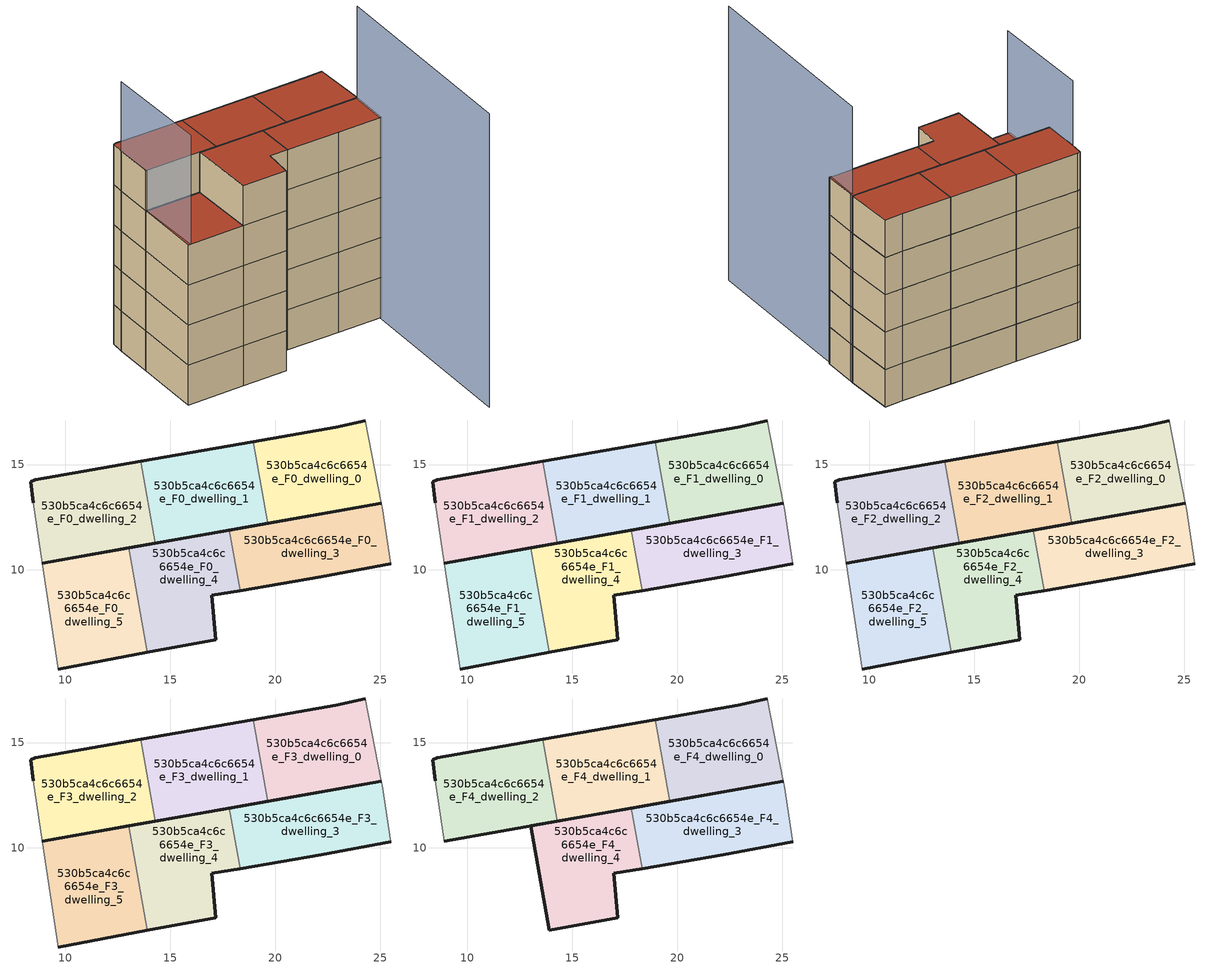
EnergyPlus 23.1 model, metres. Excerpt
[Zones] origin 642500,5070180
530b5ca4c6c6654e_F0_dwelling_0
 floor ground (EU_floor_Construction): 25.04,13.17 24.28,17.07 22.88,16.78 18.95,16.09 19.64,12.21 z0
 wall outside (EU_wall_Construction): 18.95,16.09 22.88,16.78 24.28,17.07 / 25.04,13.17 19.64,12.21 z0:3
 wall to 530b5ca4c6c6654e_F0_dwelling_1 (EU_wall_Construction): 19.64,12.21 18.95,16.09 z0:3
 wall adiabatic (EU_wall_Construction): 24.28,17.07 25.04,13.17 z0:3
530b5ca4c6c6654e_F0_dwelling_1
 floor ground (EU_floor_Construction): 19.64,12.21 18.95,16.09 13.59,15.16 14.29,11.26 z0
 wall outside (EU_wall_Construction): 19.64,12.21 14.29,11.26 / 13.59,15.16 18.95,16.09 z0:3
 wall to 530b5ca4c6c6654e_F0_dwelling_2 (EU_wall_Construction): 14.29,11.26 13.59,15.16 z0:3
530b5ca4c6c6654e_F0_dwelling_2
 floor ground (EU_floor_Construction): 14.29,11.26 13.59,15.16 8.57,14.28 8.37,14.18 8.47,13.18 8.9,10.3 z0
 wall outside (EU_wall_Construction): 14.29,11.26 8.9,10.3 / 8.47,13.18 8.37,14.18 8.57,14.28 13.59,15.16 z0:3
 wall adiabatic (EU_wall_Construction): 8.9,10.3 8.47,13.18 z0:3
530b5ca4c6c6654e_F0_dwelling_3
 floor ground (EU_floor_Construction): 25.48,10.27 25.08,12.97 25.04,13.17 17.81,11.88 18.32,9 22.18,9.67 z0
 wall outside (EU_wall_Construction): 17.81,11.88 25.04,13.17 / 25.48,10.27 22.18,9.67 18.32,9 z0:3
 wall to 530b5ca4c6c6654e_F0_dwelling_4 (EU_wall_Construction): 18.32,9 17.81,11.88 z0:3
 wall adiabatic (EU_wall_Construction): 25.04,13.17 25.08,12.97 25.48,10.27 z0:3
530b5ca4c6c6654e_F0_dwelling_4
 floor ground (EU_floor_Construction): 17.17,6.67 16.97,8.77 18.32,9 17.81,11.88 13.01,11.03 13.89,6.06 z0
 wall outside (EU_wall_Construction): 13.01,11.03 17.81,11.88 / 18.32,9 16.97,8.77 17.17,6.67 13.89,6.06 z0:3
 wall to 530b5ca4c6c6654e_F0_dwelling_5 (EU_wall_Construction): 13.89,6.06 13.01,11.03 z0:3
530b5ca4c6c6654e_F0_dwelling_5
 floor ground (EU_floor_Construction): 13.89,6.06 13.01,11.03 8.9,10.3 9.66,5.27 z0
 wall outside (EU_wall_Construction): 13.89,6.06 9.66,5.27 / 8.9,10.3 13.01,11.03 z0:3
 wall adiabatic (EU_wall_Construction): 9.66,5.27 8.9,10.3 z0:3
530b5ca4c6c6654e_F1_dwelling_0
 floor to 530b5ca4c6c6654e_F0_dwelling_0 (EU_floor_Construction): 25.04,13.17 24.28,17.07 22.88,16.78 18.95,16.09 19.64,12.21 z3
 wall outside (EU_wall_Construction): 18.95,16.09 22.88,16.78 24.28,17.07 / 25.04,13.17 19.64,12.21 z3:6
 wall to 530b5ca4c6c6654e_F1_dwelling_1 (EU_wall_Construction): 19.64,12.21 18.95,16.09 z3:6
 wall adiabatic (EU_wall_Construction): 24.28,17.07 25.04,13.17 z3:6
530b5ca4c6c6654e_F1_dwelling_1
 floor to 530b5ca4c6c6654e_F0_dwelling_1 (EU_floor_Construction): 19.64,12.21 18.95,16.09 13.59,15.16 14.29,11.26 z3
 wall outside (EU_wall_Construction): 19.64,12.21 14.29,11.26 / 13.59,15.16 18.95,16.09 z3:6
 wall to 530b5ca4c6c6654e_F1_dwelling_2 (EU_wall_Construction): 14.29,11.26 13.59,15.16 z3:6
530b5ca4c6c6654e_F1_dwelling_2
 floor to 530b5ca4c6c6654e_F0_dwelling_2 (EU_floor_Construction): 14.29,11.26 13.59,15.16 8.57,14.28 8.37,14.18 8.47,13.18 8.9,10.3 z3
 wall outside (EU_wall_Construction): 14.29,11.26 8.9,10.3 / 8.47,13.18 8.37,14.18 8.57,14.28 13.59,15.16 z3:6
 wall adiabatic (EU_wall_Construction): 8.9,10.3 8.47,13.18 z3:6
530b5ca4c6c6654e_F1_dwelling_3
 floor to 530b5ca4c6c6654e_F0_dwelling_3 (EU_floor_Construction): 25.48,10.27 25.08,12.97 25.04,13.17 17.81,11.88 18.32,9 22.18,9.67 z3
 wall outside (EU_wall_Construction): 17.81,11.88 25.04,13.17 / 25.48,10.27 22.18,9.67 18.32,9 z3:6
 wall to 530b5ca4c6c6654e_F1_dwelling_4 (EU_wall_Construction): 18.32,9 17.81,11.88 z3:6
 wall adiabatic (EU_wall_Construction): 25.04,13.17 25.08,12.97 25.48,10.27 z3:6
530b5ca4c6c6654e_F1_dwelling_4
 floor to 530b5ca4c6c6654e_F0_dwelling_4 (EU_floor_Construction): 17.17,6.67 16.97,8.77 18.32,9 17.81,11.88 13.01,11.03 13.89,6.06 z3
 wall outside (EU_wall_Construction): 13.01,11.03 17.81,11.88 / 18.32,9 16.97,8.77 17.17,6.67 13.89,6.06 z3:6
 wall to 530b5ca4c6c6654e_F1_dwelling_5 (EU_wall_Construction): 13.89,6.06 13.01,11.03 z3:6
530b5ca4c6c6654e_F1_dwelling_5
 floor to 530b5ca4c6c6654e_F0_dwelling_5 (EU_floor_Construction): 13.89,6.06 13.01,11.03 8.9,10.3 9.66,5.27 z3
 wall outside (EU_wall_Construction): 13.89,6.06 9.66,5.27 / 8.9,10.3 13.01,11.03 z3:6
 wall adiabatic (EU_wall_Construction): 9.66,5.27 8.9,10.3 z3:6
530b5ca4c6c6654e_F2_dwelling_0
 floor to 530b5ca4c6c6654e_F1_dwelling_0 (EU_floor_Construction): 25.04,13.17 24.28,17.07 22.88,16.78 18.95,16.09 19.64,12.21 z6
 wall outside (EU_wall_Construction): 18.95,16.09 22.88,16.78 24.28,17.07 / 25.04,13.17 19.64,12.21 z6:9
 wall to 530b5ca4c6c6654e_F2_dwelling_1 (EU_wall_Construction): 19.64,12.21 18.95,16.09 z6:9
 wall adiabatic (EU_wall_Construction): 24.28,17.07 25.04,13.17 z6:9
530b5ca4c6c6654e_F2_dwelling_1
 floor to 530b5ca4c6c6654e_F1_dwelling_1 (EU_floor_Construction): 19.64,12.21 18.95,16.09 13.59,15.16 14.29,11.26 z6
 wall outside (EU_wall_Construction): 19.64,12.21 14.29,11.26 / 13.59,15.16 18.95,16.09 z6:9
 wall to 530b5ca4c6c6654e_F2_dwelling_2 (EU_wall_Construction): 14.29,11.26 13.59,15.16 z6:9
530b5ca4c6c6654e_F2_dwelling_2
 floor to 530b5ca4c6c6654e_F1_dwelling_2 (EU_floor_Construction): 14.29,11.26 13.59,15.16 8.57,14.28 8.37,14.18 8.47,13.18 8.9,10.3 z6
 wall outside (EU_wall_Construction): 14.29,11.26 8.9,10.3 / 8.47,13.18 8.37,14.18 8.57,14.28 13.59,15.16 z6:9
 wall adiabatic (EU_wall_Construction): 8.9,10.3 8.47,13.18 z6:9
530b5ca4c6c6654e_F2_dwelling_3
 floor to 530b5ca4c6c6654e_F1_dwelling_3 (EU_floor_Construction): 25.48,10.27 25.08,12.97 25.04,13.17 17.81,11.88 18.32,9 22.18,9.67 z6
 wall outside (EU_wall_Construction): 17.81,11.88 25.04,13.17 / 25.48,10.27 22.18,9.67 18.32,9 z6:9
 wall to 530b5ca4c6c6654e_F2_dwelling_4 (EU_wall_Construction): 18.32,9 17.81,11.88 z6:9
 wall adiabatic (EU_wall_Construction): 25.04,13.17 25.08,12.97 25.48,10.27 z6:9
530b5ca4c6c6654e_F2_dwelling_4
 floor to 530b5ca4c6c6654e_F1_dwelling_4 (EU_floor_Construction): 17.17,6.67 16.97,8.77 18.32,9 17.81,11.88 13.01,11.03 13.89,6.06 z6
 wall outside (EU_wall_Construction): 13.01,11.03 17.81,11.88 / 18.32,9 16.97,8.77 17.17,6.67 13.89,6.06 z6:9
 wall to 530b5ca4c6c6654e_F2_dwelling_5 (EU_wall_Construction): 13.89,6.06 13.01,11.03 z6:9
530b5ca4c6c6654e_F2_dwelling_5
 floor to 530b5ca4c6c6654e_F1_dwelling_5 (EU_floor_Construction): 13.89,6.06 13.01,11.03 8.9,10.3 9.66,5.27 z6
 wall outside (EU_wall_Construction): 13.89,6.06 9.66,5.27 / 8.9,10.3 13.01,11.03 z6:9
 wall adiabatic (EU_wall_Construction): 9.66,5.27 8.9,10.3 z6:9
530b5ca4c6c6654e_F3_dwelling_0
 floor to 530b5ca4c6c6654e_F2_dwelling_0 (EU_floor_Construction): 25.04,13.17 24.28,17.07 22.88,16.78 18.95,16.09 19.64,12.21 z9
 wall outside (EU_wall_Construction): 18.95,16.09 22.88,16.78 24.28,17.07 / 25.04,13.17 19.64,12.21 z9:12
 wall to 530b5ca4c6c6654e_F3_dwelling_1 (EU_wall_Construction): 19.64,12.21 18.95,16.09 z9:12
 wall adiabatic (EU_wall_Construction): 24.28,17.07 25.04,13.17 z9:12
530b5ca4c6c6654e_F3_dwelling_1
 floor to 530b5ca4c6c6654e_F2_dwelling_1 (EU_floor_Construction): 19.64,12.21 18.95,16.09 13.59,15.16 14.29,11.26 z9
 wall outside (EU_wall_Construction): 19.64,12.21 14.29,11.26 / 13.59,15.16 18.95,16.09 z9:12
 wall to 530b5ca4c6c6654e_F3_dwelling_2 (EU_wall_Construction): 14.29,11.26 13.59,15.16 z9:12
530b5ca4c6c6654e_F3_dwelling_2
 floor to 530b5ca4c6c6654e_F2_dwelling_2 (EU_floor_Construction): 14.29,11.26 13.59,15.16 8.57,14.28 8.37,14.18 8.47,13.18 8.9,10.3 z9
 wall outside (EU_wall_Construction): 14.29,11.26 8.9,10.3 / 8.47,13.18 8.37,14.18 8.57,14.28 13.59,15.16 z9:12
 wall adiabatic (EU_wall_Construction): 8.9,10.3 8.47,13.18 z9:12
530b5ca4c6c6654e_F3_dwelling_3
 floor to 530b5ca4c6c6654e_F2_dwelling_3 (EU_floor_Construction): 25.48,10.27 25.08,12.97 25.04,13.17 17.81,11.88 18.32,9 22.18,9.67 z9
 wall outside (EU_wall_Construction): 17.81,11.88 25.04,13.17 / 25.48,10.27 22.18,9.67 18.32,9 z9:12
 wall to 530b5ca4c6c6654e_F3_dwelling_4 (EU_wall_Construction): 18.32,9 17.81,11.88 z9:12
 wall adiabatic (EU_wall_Construction): 25.04,13.17 25.08,12.97 25.48,10.27 z9:12
530b5ca4c6c6654e_F3_dwelling_4
 floor to 530b5ca4c6c6654e_F2_dwelling_4 (EU_floor_Construction): 17.17,6.67 16.97,8.77 18.32,9 17.81,11.88 13.01,11.03 13.89,6.06 z9
 wall outside (EU_wall_Construction): 13.01,11.03 17.81,11.88 / 18.32,9 16.97,8.77 17.17,6.67 13.89,6.06 z9:12
 wall to 530b5ca4c6c6654e_F3_dwelling_5 (EU_wall_Construction): 13.89,6.06 13.01,11.03 z9:12
530b5ca4c6c6654e_F3_dwelling_5
 floor to 530b5ca4c6c6654e_F2_dwelling_5 (EU_floor_Construction): 13.89,6.06 13.01,11.03 8.9,10.3 9.66,5.27 z9
 wall outside (EU_wall_Construction): 13.89,6.06 9.66,5.27 / 8.9,10.3 13.01,11.03 z9:12
 wall adiabatic (EU_wall_Construction): 9.66,5.27 8.9,10.3 z9:12
 roof outside (EU_roof_Construction): 13.01,11.03 13.89,6.06 9.66,5.27 8.9,10.3 z12
530b5ca4c6c6654e_F4_dwelling_0
 floor to 530b5ca4c6c6654e_F3_dwelling_0 (EU_floor_Construction): 25.04,13.17 24.28,17.07 22.88,16.78 18.95,16.09 19.64,12.21 z12
 wall outside (EU_wall_Construction): 18.95,16.09 22.88,16.78 24.28,17.07 / 25.04,13.17 19.64,12.21 z12:15
 wall to 530b5ca4c6c6654e_F4_dwelling_1 (EU_wall_Construction): 19.64,12.21 18.95,16.09 z12:15
 wall adiabatic (EU_wall_Construction): 24.28,17.07 25.04,13.17 z12:15
 roof outside (EU_roof_Construction): 24.28,17.07 25.04,13.17 19.64,12.21 18.95,16.09 22.88,16.78 z15
530b5ca4c6c6654e_F4_dwelling_1
 floor to 530b5ca4c6c6654e_F3_dwelling_1 (EU_floor_Construction): 19.64,12.21 18.95,16.09 13.59,15.16 14.29,11.26 z12
 wall outside (EU_wall_Construction): 19.64,12.21 14.29,11.26 / 13.59,15.16 18.95,16.09 z12:15
 wall to 530b5ca4c6c6654e_F4_dwelling_2 (EU_wall_Construction): 14.29,11.26 13.59,15.16 z12:15
 roof outside (EU_roof_Construction): 18.95,16.09 19.64,12.21 14.29,11.26 13.59,15.16 z15
530b5ca4c6c6654e_F4_dwelling_2
 floor to 530b5ca4c6c6654e_F3_dwelling_2 (EU_floor_Construction): 14.29,11.26 13.59,15.16 8.57,14.28 8.37,14.18 8.47,13.18 8.9,10.3 z12
 wall outside (EU_wall_Construction): 14.29,11.26 8.9,10.3 / 8.47,13.18 8.37,14.18 8.57,14.28 13.59,15.16 z12:15
 wall adiabatic (EU_wall_Construction): 8.9,10.3 8.47,13.18 z12:15
 roof outside (EU_roof_Construction): 13.59,15.16 14.29,11.26 8.9,10.3 8.47,13.18 8.37,14.18 8.57,14.28 z15
530b5ca4c6c6654e_F4_dwelling_3
 floor to 530b5ca4c6c6654e_F3_dwelling_3 (EU_floor_Construction): 25.48,10.27 25.08,12.97 25.04,13.17 17.81,11.88 18.32,9 22.18,9.67 z12
 wall outside (EU_wall_Construction): 17.81,11.88 25.04,13.17 / 25.48,10.27 22.18,9.67 18.32,9 z12:15
 wall to 530b5ca4c6c6654e_F4_dwelling_4 (EU_wall_Construction): 18.32,9 17.81,11.88 z12:15
 wall adiabatic (EU_wall_Construction): 25.04,13.17 25.08,12.97 25.48,10.27 z12:15
 roof outside (EU_roof_Construction): 25.04,13.17 25.08,12.97 25.48,10.27 22.18,9.67 18.32,9 17.81,11.88 z15
530b5ca4c6c6654e_F4_dwelling_4
 floor to 530b5ca4c6c6654e_F3_dwelling_4 (EU_floor_Construction): 17.17,6.67 16.97,8.77 18.32,9 17.81,11.88 13.01,11.03 13.89,6.06 z12
 wall outside (EU_wall_Construction): 18.32,9 16.97,8.77 17.17,6.67 13.89,6.06 13.01,11.03 17.81,11.88 z12:15
 roof outside (EU_roof_Construction): 17.81,11.88 18.32,9 16.97,8.77 17.17,6.67 13.89,6.06 13.01,11.03 z15
shading: 27.27,-2.74 24.95,12.96 z0:22; 8.46,13.2 9.87,5.31 z0:20.2
[Building]
EU S2 Campaign: North Axis=0; Terrain=City; Solar Distribution=FullExterior
[Site:Location]
Lyon-Bron: Latitude=45.75; Longitude=5; Time Zone=1; Elevation=198
[SizingPeriod:WeatherFileDays]
AnnualSizingPeriod: Begin Month=1; Begin Day of Month=1; End Month=12; End Day of Month=31; Day of Week for Start Day=Monday; Use Weather File Daylight Saving Period=No; Use Weather File Rain and Snow Indicators=No
[MATERIAL]
EU_InternalMass_Material: Roughness=MediumRough; Thickness=0.1; Conductivity=1; Density=1800; Specific Heat=900; Thermal Absorptance=0.9; Solar Absorptance=0.7; Visible Absorptance=0.7
[MATERIAL:NOMASS] Roughness=MediumRough; Thermal Absorptance=0.9; Solar Absorptance=0.7; Visible Absorptance=0.7
Name | Thermal Resistance
EU_wall_NoMass | 0.776494
EU_roof_NoMass | 0.486893
EU_floor_NoMass | 0.421597
[CONSTRUCTION]
EU_wall_Construction: EU_wall_NoMass
EU_roof_Construction: EU_roof_NoMass
EU_floor_Construction: EU_floor_NoMass
EU_InternalMass_Construction: EU_InternalMass_Material
[ZONE] Type=1; Multiplier=1; Ceiling Height=autocalculate; Floor Area=autocalculate; Part of Total Floor Area=Yes
Name | Volume
530b5ca4c6c6654e_F0_dwelling_0; 530b5ca4c6c6654e_F1_dwelling_0; 530b5ca4c6c6654e_F2_dwelling_0; 530b5ca4c6c6654e_F3_dwelling_0; 530b5ca4c6c6654e_F4_dwelling_0 | 64.4136
530b5ca4c6c6654e_F0_dwelling_1; 530b5ca4c6c6654e_F1_dwelling_1; 530b5ca4c6c6654e_F2_dwelling_1; 530b5ca4c6c6654e_F3_dwelling_1; 530b5ca4c6c6654e_F4_dwelling_1; 530b5ca4c6c6654e_F0_dwelling_3; 530b5ca4c6c6654e_F1_dwelling_3; 530b5ca4c6c6654e_F2_dwelling_3; 530b5ca4c6c6654e_F3_dwelling_3; 530b5ca4c6c6654e_F4_dwelling_3 | 64.4128
530b5ca4c6c6654e_F0_dwelling_2; 530b5ca4c6c6654e_F1_dwelling_2; 530b5ca4c6c6654e_F2_dwelling_2; 530b5ca4c6c6654e_F3_dwelling_2; 530b5ca4c6c6654e_F4_dwelling_2 | 64.4121
530b5ca4c6c6654e_F0_dwelling_4; 530b5ca4c6c6654e_F1_dwelling_4; 530b5ca4c6c6654e_F2_dwelling_4; 530b5ca4c6c6654e_F3_dwelling_4; 530b5ca4c6c6654e_F4_dwelling_4 | 64.4114
530b5ca4c6c6654e_F0_dwelling_5; 530b5ca4c6c6654e_F1_dwelling_5; 530b5ca4c6c6654e_F2_dwelling_5; 530b5ca4c6c6654e_F3_dwelling_5 | 64.4165
[INTERNALMASS] Construction=EU_InternalMass_Construction
Name | Zone or ZoneList | Surface Area
530b5ca4c6c6654e_F0_dwelling_0_EU_InternalMass | 530b5ca4c6c6654e_F0_dwelling_0 | 21.4716
530b5ca4c6c6654e_F0_dwelling_1_EU_InternalMass | 530b5ca4c6c6654e_F0_dwelling_1 | 21.4711
530b5ca4c6c6654e_F0_dwelling_2_EU_InternalMass | 530b5ca4c6c6654e_F0_dwelling_2 | 21.4708
530b5ca4c6c6654e_F0_dwelling_3_EU_InternalMass | 530b5ca4c6c6654e_F0_dwelling_3 | 21.4707
530b5ca4c6c6654e_F0_dwelling_4_EU_InternalMass | 530b5ca4c6c6654e_F0_dwelling_4 | 21.4704
530b5ca4c6c6654e_F0_dwelling_5_EU_InternalMass | 530b5ca4c6c6654e_F0_dwelling_5 | 21.4722
530b5ca4c6c6654e_F1_dwelling_0_EU_InternalMass | 530b5ca4c6c6654e_F1_dwelling_0 | 21.4716
530b5ca4c6c6654e_F1_dwelling_1_EU_InternalMass | 530b5ca4c6c6654e_F1_dwelling_1 | 21.4711
530b5ca4c6c6654e_F1_dwelling_2_EU_InternalMass | 530b5ca4c6c6654e_F1_dwelling_2 | 21.4708
530b5ca4c6c6654e_F1_dwelling_3_EU_InternalMass | 530b5ca4c6c6654e_F1_dwelling_3 | 21.4707
530b5ca4c6c6654e_F1_dwelling_4_EU_InternalMass | 530b5ca4c6c6654e_F1_dwelling_4 | 21.4704
530b5ca4c6c6654e_F1_dwelling_5_EU_InternalMass | 530b5ca4c6c6654e_F1_dwelling_5 | 21.4722
530b5ca4c6c6654e_F2_dwelling_0_EU_InternalMass | 530b5ca4c6c6654e_F2_dwelling_0 | 21.4716
530b5ca4c6c6654e_F2_dwelling_1_EU_InternalMass | 530b5ca4c6c6654e_F2_dwelling_1 | 21.4711
530b5ca4c6c6654e_F2_dwelling_2_EU_InternalMass | 530b5ca4c6c6654e_F2_dwelling_2 | 21.4708
530b5ca4c6c6654e_F2_dwelling_3_EU_InternalMass | 530b5ca4c6c6654e_F2_dwelling_3 | 21.4707
530b5ca4c6c6654e_F2_dwelling_4_EU_InternalMass | 530b5ca4c6c6654e_F2_dwelling_4 | 21.4704
530b5ca4c6c6654e_F2_dwelling_5_EU_InternalMass | 530b5ca4c6c6654e_F2_dwelling_5 | 21.4722
530b5ca4c6c6654e_F3_dwelling_0_EU_InternalMass | 530b5ca4c6c6654e_F3_dwelling_0 | 21.4716
530b5ca4c6c6654e_F3_dwelling_1_EU_InternalMass | 530b5ca4c6c6654e_F3_dwelling_1 | 21.4711
530b5ca4c6c6654e_F3_dwelling_2_EU_InternalMass | 530b5ca4c6c6654e_F3_dwelling_2 | 21.4708
530b5ca4c6c6654e_F3_dwelling_3_EU_InternalMass | 530b5ca4c6c6654e_F3_dwelling_3 | 21.4707
530b5ca4c6c6654e_F3_dwelling_4_EU_InternalMass | 530b5ca4c6c6654e_F3_dwelling_4 | 21.4704
530b5ca4c6c6654e_F3_dwelling_5_EU_InternalMass | 530b5ca4c6c6654e_F3_dwelling_5 | 21.4722
530b5ca4c6c6654e_F4_dwelling_0_EU_InternalMass | 530b5ca4c6c6654e_F4_dwelling_0 | 25.7652
530b5ca4c6c6654e_F4_dwelling_1_EU_InternalMass | 530b5ca4c6c6654e_F4_dwelling_1 | 25.7631
530b5ca4c6c6654e_F4_dwelling_2_EU_InternalMass | 530b5ca4c6c6654e_F4_dwelling_2 | 25.7636
530b5ca4c6c6654e_F4_dwelling_3_EU_InternalMass | 530b5ca4c6c6654e_F4_dwelling_3 | 25.764
530b5ca4c6c6654e_F4_dwelling_4_EU_InternalMass | 530b5ca4c6c6654e_F4_dwelling_4 | 25.7681
[OTHEREQUIPMENT] Fuel Type=Electricity; Design Level Calculation Method=Watts/Area; Power per Zone Floor Area=1; Fraction Latent=0; Fraction Radiant=0; Fraction Lost=0; Carbon Dioxide Generation Rate=0; EndUse Subcategory=EU_Step8_InternalGains
Name | Zone or ZoneList or Space or SpaceList | Schedule
EU_Step8_InternalGain_530b5ca4c6c6654e_F0_dwelling_0_f000 | 530b5ca4c6c6654e_F0_dwelling_0 | EU_Step8_GainSchedule_530b5ca4c6c6654e_F0_dwelling_0_f000
EU_Step8_InternalGain_530b5ca4c6c6654e_F0_dwelling_1_f000 | 530b5ca4c6c6654e_F0_dwelling_1 | EU_Step8_GainSchedule_530b5ca4c6c6654e_F0_dwelling_1_f000
EU_Step8_InternalGain_530b5ca4c6c6654e_F0_dwelling_2_f000 | 530b5ca4c6c6654e_F0_dwelling_2 | EU_Step8_GainSchedule_530b5ca4c6c6654e_F0_dwelling_2_f000
EU_Step8_InternalGain_530b5ca4c6c6654e_F0_dwelling_3_f000 | 530b5ca4c6c6654e_F0_dwelling_3 | EU_Step8_GainSchedule_530b5ca4c6c6654e_F0_dwelling_3_f000
EU_Step8_InternalGain_530b5ca4c6c6654e_F0_dwelling_4_f000 | 530b5ca4c6c6654e_F0_dwelling_4 | EU_Step8_GainSchedule_530b5ca4c6c6654e_F0_dwelling_4_f000
EU_Step8_InternalGain_530b5ca4c6c6654e_F0_dwelling_5_f000 | 530b5ca4c6c6654e_F0_dwelling_5 | EU_Step8_GainSchedule_530b5ca4c6c6654e_F0_dwelling_5_f000
EU_Step8_InternalGain_530b5ca4c6c6654e_F1_dwelling_0_f000 | 530b5ca4c6c6654e_F1_dwelling_0 | EU_Step8_GainSchedule_530b5ca4c6c6654e_F1_dwelling_0_f000
EU_Step8_InternalGain_530b5ca4c6c6654e_F1_dwelling_1_f000 | 530b5ca4c6c6654e_F1_dwelling_1 | EU_Step8_GainSchedule_530b5ca4c6c6654e_F1_dwelling_1_f000
EU_Step8_InternalGain_530b5ca4c6c6654e_F1_dwelling_2_f000 | 530b5ca4c6c6654e_F1_dwelling_2 | EU_Step8_GainSchedule_530b5ca4c6c6654e_F1_dwelling_2_f000
EU_Step8_InternalGain_530b5ca4c6c6654e_F1_dwelling_3_f000 | 530b5ca4c6c6654e_F1_dwelling_3 | EU_Step8_GainSchedule_530b5ca4c6c6654e_F1_dwelling_3_f000
EU_Step8_InternalGain_530b5ca4c6c6654e_F1_dwelling_4_f000 | 530b5ca4c6c6654e_F1_dwelling_4 | EU_Step8_GainSchedule_530b5ca4c6c6654e_F1_dwelling_4_f000
EU_Step8_InternalGain_530b5ca4c6c6654e_F1_dwelling_5_f000 | 530b5ca4c6c6654e_F1_dwelling_5 | EU_Step8_GainSchedule_530b5ca4c6c6654e_F1_dwelling_5_f000
EU_Step8_InternalGain_530b5ca4c6c6654e_F2_dwelling_0_f000 | 530b5ca4c6c6654e_F2_dwelling_0 | EU_Step8_GainSchedule_530b5ca4c6c6654e_F2_dwelling_0_f000
EU_Step8_InternalGain_530b5ca4c6c6654e_F2_dwelling_1_f000 | 530b5ca4c6c6654e_F2_dwelling_1 | EU_Step8_GainSchedule_530b5ca4c6c6654e_F2_dwelling_1_f000
EU_Step8_InternalGain_530b5ca4c6c6654e_F2_dwelling_2_f000 | 530b5ca4c6c6654e_F2_dwelling_2 | EU_Step8_GainSchedule_530b5ca4c6c6654e_F2_dwelling_2_f000
EU_Step8_InternalGain_530b5ca4c6c6654e_F2_dwelling_3_f000 | 530b5ca4c6c6654e_F2_dwelling_3 | EU_Step8_GainSchedule_530b5ca4c6c6654e_F2_dwelling_3_f000
EU_Step8_InternalGain_530b5ca4c6c6654e_F2_dwelling_4_f000 | 530b5ca4c6c6654e_F2_dwelling_4 | EU_Step8_GainSchedule_530b5ca4c6c6654e_F2_dwelling_4_f000
EU_Step8_InternalGain_530b5ca4c6c6654e_F2_dwelling_5_f000 | 530b5ca4c6c6654e_F2_dwelling_5 | EU_Step8_GainSchedule_530b5ca4c6c6654e_F2_dwelling_5_f000
EU_Step8_InternalGain_530b5ca4c6c6654e_F3_dwelling_0_f000 | 530b5ca4c6c6654e_F3_dwelling_0 | EU_Step8_GainSchedule_530b5ca4c6c6654e_F3_dwelling_0_f000
EU_Step8_InternalGain_530b5ca4c6c6654e_F3_dwelling_1_f000 | 530b5ca4c6c6654e_F3_dwelling_1 | EU_Step8_GainSchedule_530b5ca4c6c6654e_F3_dwelling_1_f000
EU_Step8_InternalGain_530b5ca4c6c6654e_F3_dwelling_2_f000 | 530b5ca4c6c6654e_F3_dwelling_2 | EU_Step8_GainSchedule_530b5ca4c6c6654e_F3_dwelling_2_f000
EU_Step8_InternalGain_530b5ca4c6c6654e_F3_dwelling_3_f000 | 530b5ca4c6c6654e_F3_dwelling_3 | EU_Step8_GainSchedule_530b5ca4c6c6654e_F3_dwelling_3_f000
EU_Step8_InternalGain_530b5ca4c6c6654e_F3_dwelling_4_f000 | 530b5ca4c6c6654e_F3_dwelling_4 | EU_Step8_GainSchedule_530b5ca4c6c6654e_F3_dwelling_4_f000
EU_Step8_InternalGain_530b5ca4c6c6654e_F3_dwelling_5_f000 | 530b5ca4c6c6654e_F3_dwelling_5 | EU_Step8_GainSchedule_530b5ca4c6c6654e_F3_dwelling_5_f000
EU_Step8_InternalGain_530b5ca4c6c6654e_F4_dwelling_0_f000 | 530b5ca4c6c6654e_F4_dwelling_0 | EU_Step8_GainSchedule_530b5ca4c6c6654e_F4_dwelling_0_f000
EU_Step8_InternalGain_530b5ca4c6c6654e_F4_dwelling_1_f000 | 530b5ca4c6c6654e_F4_dwelling_1 | EU_Step8_GainSchedule_530b5ca4c6c6654e_F4_dwelling_1_f000
EU_Step8_InternalGain_530b5ca4c6c6654e_F4_dwelling_2_f000 | 530b5ca4c6c6654e_F4_dwelling_2 | EU_Step8_GainSchedule_530b5ca4c6c6654e_F4_dwelling_2_f000
EU_Step8_InternalGain_530b5ca4c6c6654e_F4_dwelling_3_f000 | 530b5ca4c6c6654e_F4_dwelling_3 | EU_Step8_GainSchedule_530b5ca4c6c6654e_F4_dwelling_3_f000
EU_Step8_InternalGain_530b5ca4c6c6654e_F4_dwelling_4_f000 | 530b5ca4c6c6654e_F4_dwelling_4 | EU_Step8_GainSchedule_530b5ca4c6c6654e_F4_dwelling_4_f000
[ZONEVENTILATION:DESIGNFLOWRATE] Schedule=EU_AlwaysOn; Design Flow Rate Calculation Method=AirChanges/Hour; Air Changes per Hour=0.693814; Ventilation Type=Natural; Fan Pressure Rise=0; Fan Total Efficiency=1; Constant Term Coefficient=1; Temperature Term Coefficient=0; Velocity Term Coefficient=0; Velocity Squared Term Coefficient=0; Minimum Indoor Temperature=-100; Maximum Indoor Temperature=100; Delta Temperature=-100; Minimum Outdoor Temperature=-100; Maximum Outdoor Temperature=100; Maximum Wind Speed=40
Name | Zone or ZoneList or Space or SpaceList
EU_ConstantAir_530b5ca4c6c6654e_F0_dwelling_0 | 530b5ca4c6c6654e_F0_dwelling_0
EU_ConstantAir_530b5ca4c6c6654e_F0_dwelling_1 | 530b5ca4c6c6654e_F0_dwelling_1
EU_ConstantAir_530b5ca4c6c6654e_F0_dwelling_2 | 530b5ca4c6c6654e_F0_dwelling_2
EU_ConstantAir_530b5ca4c6c6654e_F0_dwelling_3 | 530b5ca4c6c6654e_F0_dwelling_3
EU_ConstantAir_530b5ca4c6c6654e_F0_dwelling_4 | 530b5ca4c6c6654e_F0_dwelling_4
EU_ConstantAir_530b5ca4c6c6654e_F0_dwelling_5 | 530b5ca4c6c6654e_F0_dwelling_5
EU_ConstantAir_530b5ca4c6c6654e_F1_dwelling_0 | 530b5ca4c6c6654e_F1_dwelling_0
EU_ConstantAir_530b5ca4c6c6654e_F1_dwelling_1 | 530b5ca4c6c6654e_F1_dwelling_1
EU_ConstantAir_530b5ca4c6c6654e_F1_dwelling_2 | 530b5ca4c6c6654e_F1_dwelling_2
EU_ConstantAir_530b5ca4c6c6654e_F1_dwelling_3 | 530b5ca4c6c6654e_F1_dwelling_3
EU_ConstantAir_530b5ca4c6c6654e_F1_dwelling_4 | 530b5ca4c6c6654e_F1_dwelling_4
EU_ConstantAir_530b5ca4c6c6654e_F1_dwelling_5 | 530b5ca4c6c6654e_F1_dwelling_5
EU_ConstantAir_530b5ca4c6c6654e_F2_dwelling_0 | 530b5ca4c6c6654e_F2_dwelling_0
EU_ConstantAir_530b5ca4c6c6654e_F2_dwelling_1 | 530b5ca4c6c6654e_F2_dwelling_1
EU_ConstantAir_530b5ca4c6c6654e_F2_dwelling_2 | 530b5ca4c6c6654e_F2_dwelling_2
EU_ConstantAir_530b5ca4c6c6654e_F2_dwelling_3 | 530b5ca4c6c6654e_F2_dwelling_3
EU_ConstantAir_530b5ca4c6c6654e_F2_dwelling_4 | 530b5ca4c6c6654e_F2_dwelling_4
EU_ConstantAir_530b5ca4c6c6654e_F2_dwelling_5 | 530b5ca4c6c6654e_F2_dwelling_5
EU_ConstantAir_530b5ca4c6c6654e_F3_dwelling_0 | 530b5ca4c6c6654e_F3_dwelling_0
EU_ConstantAir_530b5ca4c6c6654e_F3_dwelling_1 | 530b5ca4c6c6654e_F3_dwelling_1
EU_ConstantAir_530b5ca4c6c6654e_F3_dwelling_2 | 530b5ca4c6c6654e_F3_dwelling_2
EU_ConstantAir_530b5ca4c6c6654e_F3_dwelling_3 | 530b5ca4c6c6654e_F3_dwelling_3
EU_ConstantAir_530b5ca4c6c6654e_F3_dwelling_4 | 530b5ca4c6c6654e_F3_dwelling_4
EU_ConstantAir_530b5ca4c6c6654e_F3_dwelling_5 | 530b5ca4c6c6654e_F3_dwelling_5
EU_ConstantAir_530b5ca4c6c6654e_F4_dwelling_0 | 530b5ca4c6c6654e_F4_dwelling_0
EU_ConstantAir_530b5ca4c6c6654e_F4_dwelling_1 | 530b5ca4c6c6654e_F4_dwelling_1
EU_ConstantAir_530b5ca4c6c6654e_F4_dwelling_2 | 530b5ca4c6c6654e_F4_dwelling_2
EU_ConstantAir_530b5ca4c6c6654e_F4_dwelling_3 | 530b5ca4c6c6654e_F4_dwelling_3
EU_ConstantAir_530b5ca4c6c6654e_F4_dwelling_4 | 530b5ca4c6c6654e_F4_dwelling_4
[HVACTEMPLATE:THERMOSTAT] Constant Heating Setpoint=20; Constant Cooling Setpoint=50
EU_HeatOnly_530b5ca4c6c6654e_F0_dwelling_0; EU_HeatOnly_530b5ca4c6c6654e_F0_dwelling_1; EU_HeatOnly_530b5ca4c6c6654e_F0_dwelling_2; EU_HeatOnly_530b5ca4c6c6654e_F0_dwelling_3; EU_HeatOnly_530b5ca4c6c6654e_F0_dwelling_4; EU_HeatOnly_530b5ca4c6c6654e_F0_dwelling_5; EU_HeatOnly_530b5ca4c6c6654e_F1_dwelling_0; EU_HeatOnly_530b5ca4c6c6654e_F1_dwelling_1; EU_HeatOnly_530b5ca4c6c6654e_F1_dwelling_2; EU_HeatOnly_530b5ca4c6c6654e_F1_dwelling_3; EU_HeatOnly_530b5ca4c6c6654e_F1_dwelling_4; EU_HeatOnly_530b5ca4c6c6654e_F1_dwelling_5; EU_HeatOnly_530b5ca4c6c6654e_F2_dwelling_0; EU_HeatOnly_530b5ca4c6c6654e_F2_dwelling_1; EU_HeatOnly_530b5ca4c6c6654e_F2_dwelling_2; EU_HeatOnly_530b5ca4c6c6654e_F2_dwelling_3; EU_HeatOnly_530b5ca4c6c6654e_F2_dwelling_4; EU_HeatOnly_530b5ca4c6c6654e_F2_dwelling_5; EU_HeatOnly_530b5ca4c6c6654e_F3_dwelling_0; EU_HeatOnly_530b5ca4c6c6654e_F3_dwelling_1; EU_HeatOnly_530b5ca4c6c6654e_F3_dwelling_2; EU_HeatOnly_530b5ca4c6c6654e_F3_dwelling_3; EU_HeatOnly_530b5ca4c6c6654e_F3_dwelling_4; EU_HeatOnly_530b5ca4c6c6654e_F3_dwelling_5; EU_HeatOnly_530b5ca4c6c6654e_F4_dwelling_0; EU_HeatOnly_530b5ca4c6c6654e_F4_dwelling_1; EU_HeatOnly_530b5ca4c6c6654e_F4_dwelling_2; EU_HeatOnly_530b5ca4c6c6654e_F4_dwelling_3; EU_HeatOnly_530b5ca4c6c6654e_F4_dwelling_4
[HVACTEMPLATE:ZONE:IDEALLOADSAIRSYSTEM] System Availability Schedule=EU_AlwaysOn; Maximum Heating Supply Air Temperature=50; Minimum Cooling Supply Air Temperature=13; Maximum Heating Supply Air Humidity Ratio=0.0156; Minimum Cooling Supply Air Humidity Ratio=0.0077; Heating Limit=NoLimit; Cooling Limit=NoLimit; Heating Availability Schedule=EU_AlwaysOn; Cooling Availability Schedule=EU_CoolingOff; Dehumidification Control Type=ConstantSensibleHeatRatio; Cooling Sensible Heat Ratio=0.7; Dehumidification Setpoint=60; Humidification Control Type=None; Humidification Setpoint=30; Outdoor Air Method=None; Outdoor Air Flow Rate per Person=0.00944; Outdoor Air Flow Rate per Zone Floor Area=0; Outdoor Air Flow Rate per Zone=0; Demand Controlled Ventilation Type=None; Outdoor Air Economizer Type=NoEconomizer; Heat Recovery Type=None; Sensible Heat Recovery Effectiveness=0.7; Latent Heat Recovery Effectiveness=0.65
Name | Template Thermostat
530b5ca4c6c6654e_F0_dwelling_0 | EU_HeatOnly_530b5ca4c6c6654e_F0_dwelling_0
530b5ca4c6c6654e_F0_dwelling_1 | EU_HeatOnly_530b5ca4c6c6654e_F0_dwelling_1
530b5ca4c6c6654e_F0_dwelling_2 | EU_HeatOnly_530b5ca4c6c6654e_F0_dwelling_2
530b5ca4c6c6654e_F0_dwelling_3 | EU_HeatOnly_530b5ca4c6c6654e_F0_dwelling_3
530b5ca4c6c6654e_F0_dwelling_4 | EU_HeatOnly_530b5ca4c6c6654e_F0_dwelling_4
530b5ca4c6c6654e_F0_dwelling_5 | EU_HeatOnly_530b5ca4c6c6654e_F0_dwelling_5
530b5ca4c6c6654e_F1_dwelling_0 | EU_HeatOnly_530b5ca4c6c6654e_F1_dwelling_0
530b5ca4c6c6654e_F1_dwelling_1 | EU_HeatOnly_530b5ca4c6c6654e_F1_dwelling_1
530b5ca4c6c6654e_F1_dwelling_2 | EU_HeatOnly_530b5ca4c6c6654e_F1_dwelling_2
530b5ca4c6c6654e_F1_dwelling_3 | EU_HeatOnly_530b5ca4c6c6654e_F1_dwelling_3
530b5ca4c6c6654e_F1_dwelling_4 | EU_HeatOnly_530b5ca4c6c6654e_F1_dwelling_4
530b5ca4c6c6654e_F1_dwelling_5 | EU_HeatOnly_530b5ca4c6c6654e_F1_dwelling_5
530b5ca4c6c6654e_F2_dwelling_0 | EU_HeatOnly_530b5ca4c6c6654e_F2_dwelling_0
530b5ca4c6c6654e_F2_dwelling_1 | EU_HeatOnly_530b5ca4c6c6654e_F2_dwelling_1
530b5ca4c6c6654e_F2_dwelling_2 | EU_HeatOnly_530b5ca4c6c6654e_F2_dwelling_2
530b5ca4c6c6654e_F2_dwelling_3 | EU_HeatOnly_530b5ca4c6c6654e_F2_dwelling_3
530b5ca4c6c6654e_F2_dwelling_4 | EU_HeatOnly_530b5ca4c6c6654e_F2_dwelling_4
530b5ca4c6c6654e_F2_dwelling_5 | EU_HeatOnly_530b5ca4c6c6654e_F2_dwelling_5
530b5ca4c6c6654e_F3_dwelling_0 | EU_HeatOnly_530b5ca4c6c6654e_F3_dwelling_0
530b5ca4c6c6654e_F3_dwelling_1 | EU_HeatOnly_530b5ca4c6c6654e_F3_dwelling_1
530b5ca4c6c6654e_F3_dwelling_2 | EU_HeatOnly_530b5ca4c6c6654e_F3_dwelling_2
530b5ca4c6c6654e_F3_dwelling_3 | EU_HeatOnly_530b5ca4c6c6654e_F3_dwelling_3
530b5ca4c6c6654e_F3_dwelling_4 | EU_HeatOnly_530b5ca4c6c6654e_F3_dwelling_4
530b5ca4c6c6654e_F3_dwelling_5 | EU_HeatOnly_530b5ca4c6c6654e_F3_dwelling_5
530b5ca4c6c6654e_F4_dwelling_0 | EU_HeatOnly_530b5ca4c6c6654e_F4_dwelling_0
530b5ca4c6c6654e_F4_dwelling_1 | EU_HeatOnly_530b5ca4c6c6654e_F4_dwelling_1
530b5ca4c6c6654e_F4_dwelling_2 | EU_HeatOnly_530b5ca4c6c6654e_F4_dwelling_2
530b5ca4c6c6654e_F4_dwelling_3 | EU_HeatOnly_530b5ca4c6c6654e_F4_dwelling_3
530b5ca4c6c6654e_F4_dwelling_4 | EU_HeatOnly_530b5ca4c6c6654e_F4_dwelling_4
[SIZING:ZONE] Zone Cooling Design Supply Air Temperature Input Method=SupplyAirTemperature; Zone Cooling Design Supply Air Temperature=13; Zone Heating Design Supply Air Temperature Input Method=SupplyAirTemperature; Zone Heating Design Supply Air Temperature=50; Zone Cooling Design Supply Air Humidity Ratio=0.008; Zone Heating Design Supply Air Humidity Ratio=0.008; Cooling Design Air Flow Method=DesignDay; Cooling Design Air Flow Rate=0; Cooling Minimum Air Flow per Zone Floor Area=0.000762; Cooling Minimum Air Flow=0; Cooling Minimum Air Flow Fraction=0.2; Heating Design Air Flow Method=DesignDay; Heating Design Air Flow Rate=0; Heating Maximum Air Flow per Zone Floor Area=0.002032; Heating Maximum Air Flow=0.141576; Heating Maximum Air Flow Fraction=0.3; Account for Dedicated Outdoor Air System=No; Dedicated Outdoor Air System Control Strategy=NeutralSupplyAir; Dedicated Outdoor Air Low Setpoint Temperature for Design=autosize; Dedicated Outdoor Air High Setpoint Temperature for Design=autosize; Zone Load Sizing Method=Sensible Load Only No Latent Load; Zone Latent Cooling Design Supply Air Humidity Ratio Input Method=HumidityRatioDifference; Zone Cooling Design Supply Air Humidity Ratio Difference=0.005; Zone Latent Heating Design Supply Air Humidity Ratio Input Method=HumidityRatioDifference; Zone Humidification Design Supply Air Humidity Ratio Difference=0.005
530b5ca4c6c6654e_F0_dwelling_0; 530b5ca4c6c6654e_F0_dwelling_1; 530b5ca4c6c6654e_F0_dwelling_2; 530b5ca4c6c6654e_F0_dwelling_3; 530b5ca4c6c6654e_F0_dwelling_4; 530b5ca4c6c6654e_F0_dwelling_5; 530b5ca4c6c6654e_F1_dwelling_0; 530b5ca4c6c6654e_F1_dwelling_1; 530b5ca4c6c6654e_F1_dwelling_2; 530b5ca4c6c6654e_F1_dwelling_3; 530b5ca4c6c6654e_F1_dwelling_4; 530b5ca4c6c6654e_F1_dwelling_5; 530b5ca4c6c6654e_F2_dwelling_0; 530b5ca4c6c6654e_F2_dwelling_1; 530b5ca4c6c6654e_F2_dwelling_2; 530b5ca4c6c6654e_F2_dwelling_3; 530b5ca4c6c6654e_F2_dwelling_4; 530b5ca4c6c6654e_F2_dwelling_5; 530b5ca4c6c6654e_F3_dwelling_0; 530b5ca4c6c6654e_F3_dwelling_1; 530b5ca4c6c6654e_F3_dwelling_2; 530b5ca4c6c6654e_F3_dwelling_3; 530b5ca4c6c6654e_F3_dwelling_4; 530b5ca4c6c6654e_F3_dwelling_5; 530b5ca4c6c6654e_F4_dwelling_0; 530b5ca4c6c6654e_F4_dwelling_1; 530b5ca4c6c6654e_F4_dwelling_2; 530b5ca4c6c6654e_F4_dwelling_3; 530b5ca4c6c6654e_F4_dwelling_4
[SCHEDULE:CONSTANT]
Name | Hourly Value
EU_AlwaysOn | 1
EU_CoolingOff | 0
[SCHEDULE:FILE] Column Number=1; Rows to Skip at Top=0; Number of Hours of Data=8760; Column Separator=Comma; Interpolate to Timestep=No; Minutes per Item=60; Adjust Schedule for Daylight Savings=Yes
Name | File
EU_Step8_GainSchedule_530b5ca4c6c6654e_F0_dwelling_0_f000 | ../../schedules/530b5ca4c6c6654e/530b5ca4c6c6654e_F0_dwelling_0_f000_gain.csv
EU_Step8_GainSchedule_530b5ca4c6c6654e_F0_dwelling_1_f000 | ../../schedules/530b5ca4c6c6654e/530b5ca4c6c6654e_F0_dwelling_1_f000_gain.csv
EU_Step8_GainSchedule_530b5ca4c6c6654e_F0_dwelling_2_f000 | ../../schedules/530b5ca4c6c6654e/530b5ca4c6c6654e_F0_dwelling_2_f000_gain.csv
EU_Step8_GainSchedule_530b5ca4c6c6654e_F0_dwelling_3_f000 | ../../schedules/530b5ca4c6c6654e/530b5ca4c6c6654e_F0_dwelling_3_f000_gain.csv
EU_Step8_GainSchedule_530b5ca4c6c6654e_F0_dwelling_4_f000 | ../../schedules/530b5ca4c6c6654e/530b5ca4c6c6654e_F0_dwelling_4_f000_gain.csv
EU_Step8_GainSchedule_530b5ca4c6c6654e_F0_dwelling_5_f000 | ../../schedules/530b5ca4c6c6654e/530b5ca4c6c6654e_F0_dwelling_5_f000_gain.csv
EU_Step8_GainSchedule_530b5ca4c6c6654e_F1_dwelling_0_f000 | ../../schedules/530b5ca4c6c6654e/530b5ca4c6c6654e_F1_dwelling_0_f000_gain.csv
EU_Step8_GainSchedule_530b5ca4c6c6654e_F1_dwelling_1_f000 | ../../schedules/530b5ca4c6c6654e/530b5ca4c6c6654e_F1_dwelling_1_f000_gain.csv
EU_Step8_GainSchedule_530b5ca4c6c6654e_F1_dwelling_2_f000 | ../../schedules/530b5ca4c6c6654e/530b5ca4c6c6654e_F1_dwelling_2_f000_gain.csv
EU_Step8_GainSchedule_530b5ca4c6c6654e_F1_dwelling_3_f000 | ../../schedules/530b5ca4c6c6654e/530b5ca4c6c6654e_F1_dwelling_3_f000_gain.csv
EU_Step8_GainSchedule_530b5ca4c6c6654e_F1_dwelling_4_f000 | ../../schedules/530b5ca4c6c6654e/530b5ca4c6c6654e_F1_dwelling_4_f000_gain.csv
EU_Step8_GainSchedule_530b5ca4c6c6654e_F1_dwelling_5_f000 | ../../schedules/530b5ca4c6c6654e/530b5ca4c6c6654e_F1_dwelling_5_f000_gain.csv
EU_Step8_GainSchedule_530b5ca4c6c6654e_F2_dwelling_0_f000 | ../../schedules/530b5ca4c6c6654e/530b5ca4c6c6654e_F2_dwelling_0_f000_gain.csv
EU_Step8_GainSchedule_530b5ca4c6c6654e_F2_dwelling_1_f000 | ../../schedules/530b5ca4c6c6654e/530b5ca4c6c6654e_F2_dwelling_1_f000_gain.csv
EU_Step8_GainSchedule_530b5ca4c6c6654e_F2_dwelling_2_f000 | ../../schedules/530b5ca4c6c6654e/530b5ca4c6c6654e_F2_dwelling_2_f000_gain.csv
EU_Step8_GainSchedule_530b5ca4c6c6654e_F2_dwelling_3_f000 | ../../schedules/530b5ca4c6c6654e/530b5ca4c6c6654e_F2_dwelling_3_f000_gain.csv
EU_Step8_GainSchedule_530b5ca4c6c6654e_F2_dwelling_4_f000 | ../../schedules/530b5ca4c6c6654e/530b5ca4c6c6654e_F2_dwelling_4_f000_gain.csv
EU_Step8_GainSchedule_530b5ca4c6c6654e_F2_dwelling_5_f000 | ../../schedules/530b5ca4c6c6654e/530b5ca4c6c6654e_F2_dwelling_5_f000_gain.csv
EU_Step8_GainSchedule_530b5ca4c6c6654e_F3_dwelling_0_f000 | ../../schedules/530b5ca4c6c6654e/530b5ca4c6c6654e_F3_dwelling_0_f000_gain.csv
EU_Step8_GainSchedule_530b5ca4c6c6654e_F3_dwelling_1_f000 | ../../schedules/530b5ca4c6c6654e/530b5ca4c6c6654e_F3_dwelling_1_f000_gain.csv
EU_Step8_GainSchedule_530b5ca4c6c6654e_F3_dwelling_2_f000 | ../../schedules/530b5ca4c6c6654e/530b5ca4c6c6654e_F3_dwelling_2_f000_gain.csv
EU_Step8_GainSchedule_530b5ca4c6c6654e_F3_dwelling_3_f000 | ../../schedules/530b5ca4c6c6654e/530b5ca4c6c6654e_F3_dwelling_3_f000_gain.csv
EU_Step8_GainSchedule_530b5ca4c6c6654e_F3_dwelling_4_f000 | ../../schedules/530b5ca4c6c6654e/530b5ca4c6c6654e_F3_dwelling_4_f000_gain.csv
EU_Step8_GainSchedule_530b5ca4c6c6654e_F3_dwelling_5_f000 | ../../schedules/530b5ca4c6c6654e/530b5ca4c6c6654e_F3_dwelling_5_f000_gain.csv
EU_Step8_GainSchedule_530b5ca4c6c6654e_F4_dwelling_0_f000 | ../../schedules/530b5ca4c6c6654e/530b5ca4c6c6654e_F4_dwelling_0_f000_gain.csv
EU_Step8_GainSchedule_530b5ca4c6c6654e_F4_dwelling_1_f000 | ../../schedules/530b5ca4c6c6654e/530b5ca4c6c6654e_F4_dwelling_1_f000_gain.csv
EU_Step8_GainSchedule_530b5ca4c6c6654e_F4_dwelling_2_f000 | ../../schedules/530b5ca4c6c6654e/530b5ca4c6c6654e_F4_dwelling_2_f000_gain.csv
EU_Step8_GainSchedule_530b5ca4c6c6654e_F4_dwelling_3_f000 | ../../schedules/530b5ca4c6c6654e/530b5ca4c6c6654e_F4_dwelling_3_f000_gain.csv
EU_Step8_GainSchedule_530b5ca4c6c6654e_F4_dwelling_4_f000 | ../../schedules/530b5ca4c6c6654e/530b5ca4c6c6654e_F4_dwelling_4_f000_gain.csv
